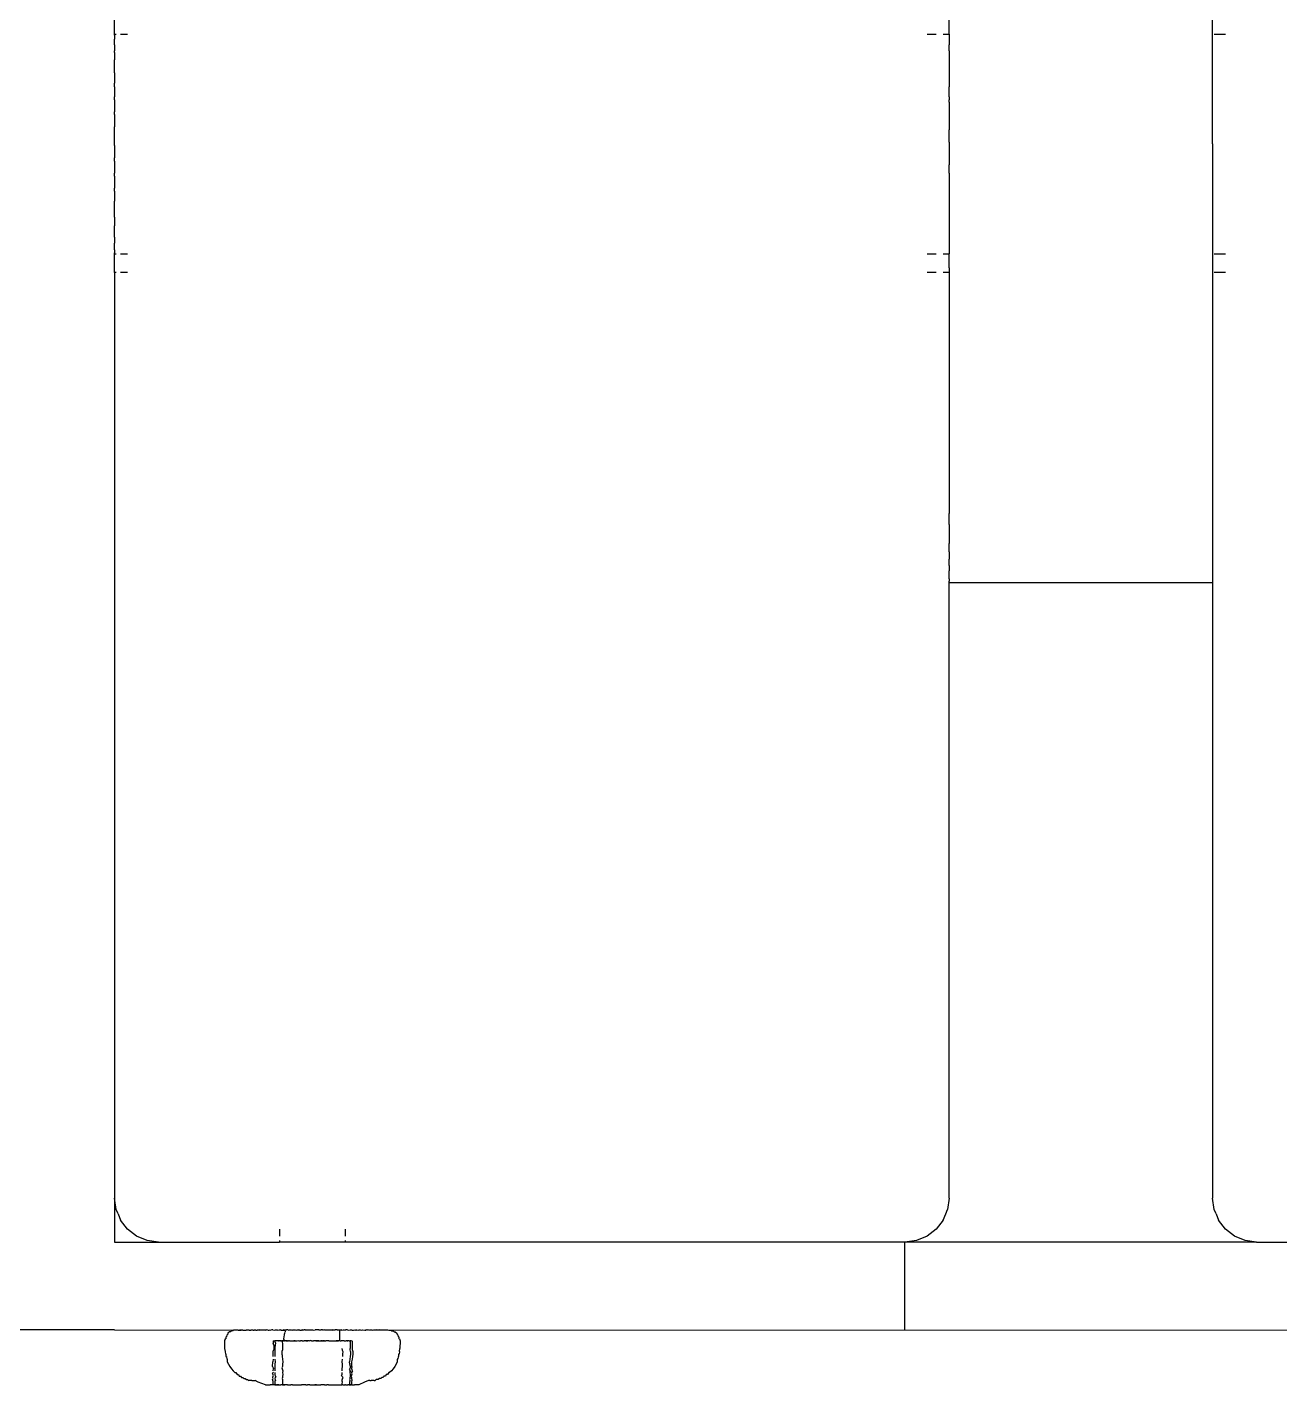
# Model space of a CAD drawing. Header units: millimetres. Extents: x 21 to 5427, y 20 to 4028.
# Drawn here: x 4376.1 to 4433.1, y 1621.8 to 1683.6 of the extents above; entities that cross this region are included whole.
import ezdxf

# ---------------------------------------------------------------- set-up
doc = ezdxf.new("R2010")
doc.units = ezdxf.units.MM

msp = doc.modelspace()

# ---------------------------------------------------------------- linework, layer by layer
for p, q in [((4380.079, 1683.293), (4380.079, 1684.144)), ((4418.079, 1683.293), (4418.079, 1683.929)), ((4430.079, 1683.009), (4430.079, 1683.929)), ((4380.079, 1683.293), (4380.147, 1683.293)), ((4380.079, 1683.253), (4380.079, 1683.293)), ((4380.347, 1683.293), (4380.665, 1683.293)), ((4417.079, 1683.293), (4417.493, 1683.293)), ((4417.811, 1683.293), (4418.011, 1683.293)), ((4418.011, 1683.293), (4418.079, 1683.293)), ((4418.079, 1683.293), (4418.079, 1683.253)), ((4430.147, 1683.293), (4430.347, 1683.293)), ((4430.347, 1683.293), (4430.665, 1683.293)), ((4380.079, 1683.253), (4380.079, 1683.07)), ((4380.079, 1683.009), (4380.079, 1683.07)), ((4380.079, 1682.884), (4380.079, 1683.009)), ((4380.079, 1682.811), (4380.079, 1682.884)), ((4380.079, 1682.811), (4380.079, 1682.539)), ((4418.079, 1683.253), (4418.079, 1683.112)), ((4418.079, 1683.112), (4418.079, 1683.07)), ((4418.079, 1683.07), (4418.079, 1683.009)), ((4418.079, 1683.009), (4418.079, 1682.884)), ((4418.079, 1682.884), (4418.079, 1682.811)), ((4418.079, 1682.884), (4418.079, 1682.842)), ((4418.079, 1682.842), (4418.079, 1682.811)), ((4418.079, 1682.539), (4418.079, 1682.811)), ((4430.079, 1682.079), (4430.079, 1683.009)), ((4380.079, 1682.5), (4380.079, 1682.539)), ((4380.079, 1682.46), (4380.079, 1682.5)), ((4380.079, 1682.46), (4380.079, 1682.12)), ((4380.079, 1682.079), (4380.079, 1682.12)), ((4380.079, 1682.024), (4380.079, 1682.079)), ((4418.079, 1682.539), (4418.079, 1682.5)), ((4418.079, 1682.5), (4418.079, 1682.46)), ((4418.079, 1682.46), (4418.079, 1682.12)), ((4418.079, 1682.12), (4418.079, 1682.079)), ((4418.079, 1682.079), (4418.079, 1682.024)), ((4430.079, 1681.14), (4430.079, 1682.079)), ((4380.079, 1681.623), (4380.079, 1682.024)), ((4380.079, 1681.568), (4380.079, 1681.623)), ((4380.079, 1681.527), (4380.079, 1681.568)), ((4380.079, 1681.527), (4380.079, 1681.059)), ((4418.079, 1682.024), (4418.079, 1681.623)), ((4418.079, 1681.623), (4418.079, 1681.568)), ((4418.079, 1681.568), (4418.079, 1681.527)), ((4418.079, 1681.527), (4418.079, 1681.14)), ((4380.079, 1680.997), (4380.079, 1681.059)), ((4380.079, 1680.935), (4380.079, 1680.997)), ((4380.079, 1680.897), (4380.079, 1680.935)), ((4380.079, 1680.897), (4380.079, 1680.438)), ((4418.079, 1681.14), (4418.079, 1681.059)), ((4418.079, 1681.059), (4418.079, 1680.997)), ((4418.079, 1680.997), (4418.079, 1680.935)), ((4418.079, 1680.935), (4418.079, 1680.897)), ((4418.079, 1680.438), (4418.079, 1680.897)), ((4430.079, 1680.195), (4430.079, 1681.14)), ((4380.079, 1680.371), (4380.079, 1680.438)), ((4380.079, 1680.304), (4380.079, 1680.371)), ((4380.079, 1680.304), (4380.079, 1679.757)), ((4418.079, 1680.438), (4418.079, 1680.371)), ((4418.079, 1680.371), (4418.079, 1680.304)), ((4418.079, 1680.195), (4418.079, 1680.304)), ((4418.079, 1680.195), (4418.079, 1679.757)), ((4430.079, 1679.246), (4430.079, 1680.195)), ((4380.079, 1679.703), (4380.079, 1679.757)), ((4380.079, 1679.632), (4380.079, 1679.703)), ((4380.079, 1679.632), (4380.079, 1679.078)), ((4418.079, 1679.757), (4418.079, 1679.703)), ((4418.079, 1679.703), (4418.079, 1679.632)), ((4418.079, 1679.632), (4418.079, 1679.246)), ((4380.079, 1679.006), (4380.079, 1679.078)), ((4380.079, 1678.933), (4380.079, 1679.006)), ((4418.079, 1679.246), (4418.079, 1679.078)), ((4418.079, 1679.078), (4418.079, 1679.006)), ((4418.079, 1679.006), (4418.079, 1678.933)), ((4430.079, 1678.294), (4430.079, 1679.246)), ((4380.079, 1678.367), (4380.079, 1678.933)), ((4380.079, 1678.294), (4380.079, 1678.367)), ((4418.079, 1678.367), (4418.079, 1678.933)), ((4418.079, 1678.367), (4418.079, 1678.294)), ((4380.079, 1678.221), (4380.079, 1678.294)), ((4380.079, 1678.221), (4380.079, 1677.655)), ((4418.079, 1678.294), (4418.079, 1678.221)), ((4418.079, 1678.221), (4418.079, 1677.655)), ((4430.079, 1678.294), (4430.079, 1677.342)), ((4380.079, 1677.582), (4380.079, 1677.655)), ((4380.079, 1677.51), (4380.079, 1677.582)), ((4380.079, 1677.51), (4380.079, 1676.956)), ((4418.079, 1677.655), (4418.079, 1677.582)), ((4418.079, 1677.582), (4418.079, 1677.51)), ((4418.079, 1677.51), (4418.079, 1677.342)), ((4418.079, 1676.956), (4418.079, 1677.342)), ((4430.079, 1677.342), (4430.079, 1676.393)), ((4380.079, 1676.885), (4380.079, 1676.956)), ((4380.079, 1676.831), (4380.079, 1676.885)), ((4380.079, 1676.831), (4380.079, 1676.284)), ((4418.079, 1676.956), (4418.079, 1676.885)), ((4418.079, 1676.885), (4418.079, 1676.831)), ((4418.079, 1676.831), (4418.079, 1676.393)), ((4380.079, 1676.217), (4380.079, 1676.284)), ((4380.079, 1676.15), (4380.079, 1676.217)), ((4380.079, 1676.15), (4380.079, 1675.691)), ((4418.079, 1676.393), (4418.079, 1676.284)), ((4418.079, 1676.284), (4418.079, 1676.217)), ((4418.079, 1676.217), (4418.079, 1676.15)), ((4418.079, 1676.15), (4418.079, 1675.691)), ((4430.079, 1676.393), (4430.079, 1675.448)), ((4380.079, 1675.653), (4380.079, 1675.691)), ((4380.079, 1675.591), (4380.079, 1675.653)), ((4380.079, 1675.529), (4380.079, 1675.591)), ((4380.079, 1675.061), (4380.079, 1675.529)), ((4418.079, 1675.691), (4418.079, 1675.653)), ((4418.079, 1675.653), (4418.079, 1675.591)), ((4418.079, 1675.591), (4418.079, 1675.529)), ((4418.079, 1675.529), (4418.079, 1675.473)), ((4418.079, 1675.473), (4418.079, 1675.061)), ((4430.079, 1675.448), (4430.079, 1674.509)), ((4380.079, 1675.02), (4380.079, 1675.061)), ((4380.079, 1674.965), (4380.079, 1675.02)), ((4380.079, 1674.965), (4380.079, 1674.564)), ((4418.079, 1675.061), (4418.079, 1675.02)), ((4418.079, 1675.02), (4418.079, 1674.965)), ((4418.079, 1674.965), (4418.079, 1674.564)), ((4380.079, 1674.509), (4380.079, 1674.564)), ((4380.079, 1674.468), (4380.079, 1674.509)), ((4380.079, 1674.128), (4380.079, 1674.468)), ((4380.079, 1674.088), (4380.079, 1674.128)), ((4380.079, 1674.048), (4380.079, 1674.088)), ((4380.079, 1674.048), (4380.079, 1673.777)), ((4418.079, 1674.564), (4418.079, 1674.509)), ((4418.079, 1674.509), (4418.079, 1674.468)), ((4418.079, 1674.468), (4418.079, 1674.128)), ((4418.079, 1674.128), (4418.079, 1674.088)), ((4418.079, 1674.088), (4418.079, 1674.048)), ((4418.079, 1674.048), (4418.079, 1673.777)), ((4430.079, 1674.509), (4430.079, 1673.579)), ((4380.079, 1673.704), (4380.079, 1673.777)), ((4380.079, 1673.579), (4380.079, 1673.704)), ((4380.079, 1673.518), (4380.079, 1673.579)), ((4380.079, 1673.476), (4380.079, 1673.518)), ((4380.079, 1673.476), (4380.079, 1673.335)), ((4418.079, 1673.777), (4418.079, 1673.746)), ((4418.079, 1673.746), (4418.079, 1673.704)), ((4418.079, 1673.704), (4418.079, 1673.579)), ((4418.079, 1673.579), (4418.079, 1673.518)), ((4418.079, 1673.518), (4418.079, 1673.476)), ((4418.079, 1673.476), (4418.079, 1673.335)), ((4430.079, 1673.579), (4430.079, 1672.659)), ((4380.079, 1673.295), (4380.079, 1673.335)), ((4380.079, 1673.295), (4380.147, 1673.295)), ((4380.079, 1672.444), (4380.079, 1673.295)), ((4380.347, 1673.295), (4380.665, 1673.295)), ((4417.079, 1673.295), (4417.493, 1673.295)), ((4417.811, 1673.295), (4418.011, 1673.295)), ((4418.011, 1673.295), (4418.079, 1673.295)), ((4418.079, 1673.335), (4418.079, 1673.295)), ((4418.079, 1672.659), (4418.079, 1673.295)), ((4430.147, 1673.295), (4430.347, 1673.295)), ((4430.347, 1673.295), (4430.665, 1673.295)), ((4380.147, 1672.444), (4380.079, 1672.444)), ((4380.079, 1672.444), (4380.079, 1630.294)), ((4380.665, 1672.444), (4380.347, 1672.444)), ((4417.493, 1672.444), (4417.079, 1672.444)), ((4418.011, 1672.444), (4417.811, 1672.444)), ((4418.079, 1672.444), (4418.011, 1672.444)), ((4418.079, 1672.659), (4418.079, 1672.444)), ((4418.079, 1672.444), (4418.079, 1671.753)), ((4430.079, 1672.659), (4430.079, 1671.753)), ((4430.347, 1672.444), (4430.147, 1672.444)), ((4430.665, 1672.444), (4430.347, 1672.444)), ((4418.079, 1671.753), (4418.079, 1670.861)), ((4430.079, 1671.753), (4430.079, 1670.861)), ((4418.079, 1670.861), (4418.079, 1669.986)), ((4430.079, 1670.861), (4430.079, 1669.986)), ((4418.079, 1669.986), (4418.079, 1669.129)), ((4430.079, 1669.986), (4430.079, 1669.129)), ((4418.079, 1669.129), (4418.079, 1668.294)), ((4430.079, 1669.129), (4430.079, 1668.294)), ((4418.079, 1668.294), (4418.079, 1667.481)), ((4430.079, 1668.294), (4430.079, 1667.481)), ((4418.079, 1667.481), (4418.079, 1666.693)), ((4430.079, 1667.481), (4430.079, 1666.693)), ((4418.079, 1666.693), (4418.079, 1665.931)), ((4430.079, 1666.693), (4430.079, 1665.931)), ((4418.079, 1665.931), (4418.079, 1665.197)), ((4430.079, 1665.931), (4430.079, 1665.197)), ((4418.079, 1665.197), (4418.079, 1664.492)), ((4430.079, 1665.197), (4430.079, 1664.492)), ((4418.079, 1664.492), (4418.079, 1663.819)), ((4430.079, 1664.492), (4430.079, 1663.819)), ((4418.079, 1663.819), (4418.079, 1663.179)), ((4430.079, 1663.819), (4430.079, 1663.179)), ((4418.079, 1663.179), (4418.079, 1662.573)), ((4430.079, 1663.179), (4430.079, 1662.573)), ((4418.079, 1662.573), (4418.079, 1662.002)), ((4430.079, 1662.573), (4430.079, 1662.002)), ((4418.079, 1662.002), (4418.079, 1661.469)), ((4430.079, 1662.002), (4430.079, 1661.469)), ((4418.079, 1660.973), (4418.079, 1661.469)), ((4430.079, 1661.469), (4430.079, 1660.973)), ((4418.079, 1660.973), (4418.079, 1660.517)), ((4418.079, 1660.517), (4418.079, 1660.101)), ((4430.079, 1660.973), (4430.079, 1660.517)), ((4430.079, 1660.517), (4430.079, 1660.101)), ((4418.079, 1659.727), (4418.079, 1660.101)), ((4430.079, 1660.101), (4430.079, 1659.727)), ((4418.079, 1659.727), (4418.079, 1659.394)), ((4418.079, 1659.104), (4418.079, 1659.394)), ((4430.079, 1659.727), (4430.079, 1659.394)), ((4430.079, 1659.394), (4430.079, 1659.104)), ((4418.079, 1659.104), (4418.079, 1658.858)), ((4418.079, 1658.655), (4418.079, 1658.858)), ((4418.079, 1658.498), (4418.079, 1658.655)), ((4430.079, 1659.104), (4430.079, 1658.858)), ((4430.079, 1658.858), (4430.079, 1658.655)), ((4430.079, 1658.655), (4430.079, 1658.498)), ((4418.079, 1658.498), (4418.079, 1658.385)), ((4418.079, 1658.317), (4418.079, 1658.385)), ((4430.079, 1658.317), (4418.079, 1658.317)), ((4418.079, 1630.294), (4418.079, 1658.317)), ((4430.079, 1658.498), (4430.079, 1658.385)), ((4430.079, 1658.385), (4430.079, 1658.317)), ((4430.079, 1658.317), (4430.079, 1630.294)), ((4380.147, 1629.776), (4380.079, 1630.294)), ((4380.079, 1630.294), (4380.079, 1628.294)), ((4418.079, 1630.294), (4418.011, 1629.776)), ((4430.147, 1629.776), (4430.079, 1630.294)), ((4380.232, 1629.587), (4380.147, 1629.776)), ((4380.232, 1629.587), (4380.347, 1629.294)), ((4417.811, 1629.294), (4417.927, 1629.587)), ((4417.927, 1629.587), (4418.011, 1629.776)), ((4430.232, 1629.587), (4430.147, 1629.776)), ((4430.232, 1629.587), (4430.347, 1629.294)), ((4380.665, 1628.88), (4380.347, 1629.294)), ((4381.079, 1628.562), (4380.665, 1628.88)), ((4387.589, 1628.88), (4387.589, 1628.562)), ((4390.57, 1628.88), (4390.57, 1628.562)), ((4417.493, 1628.88), (4417.079, 1628.562)), ((4417.811, 1629.294), (4417.493, 1628.88)), ((4430.665, 1628.88), (4430.347, 1629.294)), ((4431.079, 1628.562), (4430.665, 1628.88)), ((4380.079, 1628.294), (4382.079, 1628.294)), ((4381.562, 1628.362), (4381.079, 1628.562)), ((4382.079, 1628.294), (4381.562, 1628.362)), ((4382.079, 1628.294), (4387.589, 1628.294)), ((4387.589, 1628.362), (4387.589, 1628.294)), ((4387.622, 1628.294), (4387.589, 1628.294)), ((4387.677, 1628.294), (4387.622, 1628.294)), ((4387.755, 1628.294), (4387.677, 1628.294)), ((4387.854, 1628.294), (4387.755, 1628.294)), ((4387.972, 1628.294), (4387.854, 1628.294)), ((4388, 1628.294), (4387.972, 1628.294)), ((4388.108, 1628.294), (4388, 1628.294)), ((4388.139, 1628.294), (4388.108, 1628.294)), ((4388.259, 1628.294), (4388.139, 1628.294)), ((4388.292, 1628.294), (4388.259, 1628.294)), ((4388.423, 1628.294), (4388.292, 1628.294)), ((4388.459, 1628.294), (4388.423, 1628.294)), ((4388.597, 1628.294), (4388.459, 1628.294)), ((4388.635, 1628.294), (4388.597, 1628.294)), ((4388.779, 1628.294), (4388.635, 1628.294)), ((4388.818, 1628.294), (4388.779, 1628.294)), ((4388.965, 1628.294), (4388.818, 1628.294)), ((4389.005, 1628.294), (4388.965, 1628.294)), ((4389.154, 1628.294), (4389.005, 1628.294)), ((4389.193, 1628.294), (4389.154, 1628.294)), ((4389.341, 1628.294), (4389.193, 1628.294)), ((4389.38, 1628.294), (4389.341, 1628.294)), ((4389.524, 1628.294), (4389.38, 1628.294)), ((4389.562, 1628.294), (4389.524, 1628.294)), ((4389.7, 1628.294), (4389.562, 1628.294)), ((4389.736, 1628.294), (4389.7, 1628.294)), ((4389.866, 1628.294), (4389.736, 1628.294)), ((4389.9, 1628.294), (4389.866, 1628.294)), ((4390.02, 1628.294), (4389.9, 1628.294)), ((4390.051, 1628.294), (4390.02, 1628.294)), ((4390.159, 1628.294), (4390.051, 1628.294)), ((4390.186, 1628.294), (4390.159, 1628.294)), ((4390.304, 1628.294), (4390.186, 1628.294)), ((4390.403, 1628.294), (4390.304, 1628.294)), ((4390.481, 1628.294), (4390.403, 1628.294)), ((4390.537, 1628.294), (4390.481, 1628.294)), ((4390.57, 1628.294), (4390.537, 1628.294)), ((4390.57, 1628.362), (4390.57, 1628.294)), ((4416.06, 1628.294), (4390.57, 1628.294)), ((4416.597, 1628.362), (4416.06, 1628.294)), ((4416.06, 1624.294), (4416.06, 1628.294)), ((4432.079, 1628.294), (4416.06, 1628.294)), ((4417.079, 1628.562), (4416.597, 1628.362)), ((4431.562, 1628.362), (4431.079, 1628.562)), ((4432.079, 1628.294), (4431.562, 1628.362)), ((4432.079, 1628.294), (4437.589, 1628.294)), ((4380.079, 1624.294), (4367.579, 1624.294)), ((4380.079, 1624.294), (4385.488, 1624.284)), ((4385.141, 1623.985), (4385.138, 1623.892)), ((4385.141, 1623.985), (4385.166, 1623.985)), ((4385.187, 1624.072), (4385.166, 1623.985)), ((4385.187, 1624.072), (4385.212, 1624.072)), ((4385.233, 1624.148), (4385.212, 1624.072)), ((4385.308, 1624.21), (4385.233, 1624.148)), ((4385.348, 1624.21), (4385.308, 1624.21)), ((4385.394, 1624.256), (4385.348, 1624.21)), ((4385.466, 1624.256), (4385.394, 1624.256)), ((4385.488, 1624.284), (4385.466, 1624.256)), ((4385.526, 1624.284), (4385.488, 1624.284)), ((4385.599, 1624.284), (4385.526, 1624.284)), ((4385.648, 1624.284), (4385.599, 1624.284)), ((4385.705, 1624.284), (4385.648, 1624.284)), ((4385.705, 1624.284), (4385.742, 1624.284)), ((4385.742, 1624.284), (4385.77, 1624.284)), ((4385.843, 1624.284), (4385.77, 1624.284)), ((4385.77, 1624.284), (4385.811, 1624.284)), ((4385.811, 1624.284), (4385.843, 1624.284)), ((4385.889, 1624.284), (4385.843, 1624.284)), ((4385.924, 1624.284), (4385.889, 1624.284)), ((4385.924, 1624.284), (4385.975, 1624.284)), ((4385.975, 1624.284), (4386.013, 1624.284)), ((4386.013, 1624.284), (4386.068, 1624.284)), ((4386.109, 1624.284), (4386.068, 1624.284)), ((4386.168, 1624.284), (4386.109, 1624.284)), ((4386.212, 1624.284), (4386.168, 1624.284)), ((4386.212, 1624.284), (4386.275, 1624.284)), ((4386.322, 1624.284), (4386.275, 1624.284)), ((4386.389, 1624.284), (4386.322, 1624.284)), ((4386.389, 1624.284), (4386.439, 1624.284)), ((4386.509, 1624.284), (4386.439, 1624.284)), ((4386.509, 1624.284), (4386.562, 1624.284)), ((4386.636, 1624.284), (4386.562, 1624.284)), ((4386.664, 1624.294), (4386.636, 1624.284)), ((4386.691, 1624.284), (4386.636, 1624.284)), ((4386.664, 1624.294), (4386.691, 1624.284)), ((4386.768, 1624.284), (4386.691, 1624.284)), ((4386.826, 1624.284), (4386.768, 1624.284)), ((4386.906, 1624.284), (4386.826, 1624.284)), ((4386.966, 1624.284), (4386.906, 1624.284)), ((4386.966, 1624.284), (4387, 1624.294)), ((4387.05, 1624.284), (4387, 1624.294)), ((4387.05, 1624.284), (4387.112, 1624.284)), ((4387.112, 1624.284), (4387.165, 1624.294)), ((4387.165, 1624.294), (4387.198, 1624.284)), ((4387.243, 1624.294), (4387.198, 1624.284)), ((4387.289, 1624.294), (4387.243, 1624.294)), ((4387.289, 1624.294), (4387.351, 1624.284)), ((4387.351, 1624.284), (4387.404, 1624.294)), ((4387.404, 1624.294), (4387.475, 1624.294)), ((4387.475, 1624.294), (4387.508, 1624.284)), ((4387.508, 1624.284), (4387.566, 1624.294)), ((4387.566, 1624.294), (4387.604, 1624.292)), ((4387.604, 1624.292), (4387.631, 1624.294)), ((4387.604, 1624.292), (4387.668, 1624.284)), ((4387.668, 1624.284), (4387.631, 1624.294)), ((4387.668, 1624.284), (4387.737, 1624.284)), ((4387.737, 1624.284), (4387.766, 1624.294)), ((4387.737, 1624.284), (4387.805, 1624.288)), ((4387.832, 1624.284), (4387.766, 1624.294)), ((4387.783, 1623.985), (4387.774, 1623.892)), ((4387.798, 1624.072), (4387.783, 1623.985)), ((4387.819, 1624.148), (4387.798, 1624.072)), ((4387.805, 1624.288), (4387.832, 1624.284)), ((4387.819, 1624.148), (4387.833, 1624.184)), ((4387.903, 1624.294), (4387.832, 1624.284)), ((4387.832, 1624.284), (4387.864, 1624.294)), ((4387.832, 1624.284), (4387.843, 1624.21)), ((4387.843, 1624.21), (4387.833, 1624.184)), ((4387.864, 1624.294), (4387.903, 1624.294)), ((4387.959, 1624.294), (4387.903, 1624.294)), ((4387.999, 1624.284), (4387.959, 1624.294)), ((4387.999, 1624.284), (4388.042, 1624.294)), ((4388.042, 1624.294), (4388.094, 1624.294)), ((4388.094, 1624.294), (4388.169, 1624.284)), ((4388.094, 1624.294), (4388.122, 1624.294)), ((4388.122, 1624.294), (4388.169, 1624.284)), ((4388.169, 1624.284), (4388.194, 1624.294)), ((4388.169, 1624.284), (4388.235, 1624.294)), ((4388.194, 1624.294), (4388.235, 1624.294)), ((4388.235, 1624.294), (4388.299, 1624.294)), ((4388.299, 1624.294), (4388.341, 1624.284)), ((4388.341, 1624.284), (4388.396, 1624.294)), ((4388.396, 1624.294), (4388.44, 1624.292)), ((4388.44, 1624.292), (4388.469, 1624.294)), ((4388.44, 1624.292), (4388.515, 1624.284)), ((4388.515, 1624.284), (4388.469, 1624.294)), ((4388.515, 1624.284), (4388.588, 1624.284)), ((4388.614, 1624.294), (4388.588, 1624.284)), ((4388.642, 1624.291), (4388.588, 1624.284)), ((4388.614, 1624.294), (4388.642, 1624.291)), ((4388.642, 1624.291), (4388.703, 1624.294)), ((4388.667, 1624.294), (4388.642, 1624.291)), ((4388.667, 1624.294), (4388.703, 1624.294)), ((4388.759, 1624.294), (4388.703, 1624.294)), ((4388.759, 1624.294), (4388.869, 1624.294)), ((4388.869, 1624.294), (4388.96, 1624.294)), ((4388.96, 1624.294), (4389.039, 1624.294)), ((4389.039, 1624.294), (4389.085, 1624.294)), ((4389.085, 1624.294), (4389.116, 1624.284)), ((4389.116, 1624.284), (4389.209, 1624.294)), ((4389.288, 1624.294), (4389.209, 1624.294)), ((4389.377, 1624.294), (4389.288, 1624.294)), ((4389.377, 1624.294), (4389.455, 1624.294)), ((4389.455, 1624.294), (4389.491, 1624.294)), ((4389.54, 1624.294), (4389.491, 1624.294)), ((4389.54, 1624.294), (4389.57, 1624.284)), ((4389.636, 1624.294), (4389.57, 1624.284)), ((4389.636, 1624.294), (4389.694, 1624.294)), ((4389.694, 1624.294), (4389.763, 1624.294)), ((4389.763, 1624.294), (4389.836, 1624.294)), ((4389.836, 1624.294), (4389.899, 1624.294)), ((4389.899, 1624.294), (4389.965, 1624.294)), ((4389.965, 1624.294), (4389.989, 1624.284)), ((4389.989, 1624.284), (4390.045, 1624.294)), ((4390.02, 1624.294), (4389.989, 1624.284)), ((4390.02, 1624.294), (4390.077, 1624.294)), ((4390.045, 1624.294), (4390.077, 1624.294)), ((4390.077, 1624.294), (4390.123, 1624.294)), ((4390.17, 1624.294), (4390.123, 1624.294)), ((4390.207, 1624.294), (4390.17, 1624.294)), ((4390.207, 1624.294), (4390.27, 1624.294)), ((4390.27, 1624.294), (4390.343, 1624.294)), ((4390.27, 1624.294), (4390.311, 1624.294)), ((4390.311, 1624.294), (4390.343, 1624.294)), ((4390.311, 1624.294), (4390.315, 1624.21)), ((4390.315, 1624.21), (4390.311, 1624.148)), ((4390.311, 1624.148), (4390.311, 1624.072)), ((4390.311, 1624.072), (4390.311, 1623.985)), ((4390.311, 1623.985), (4390.311, 1623.892)), ((4390.343, 1624.294), (4390.393, 1624.294)), ((4390.422, 1624.284), (4390.393, 1624.294)), ((4390.422, 1624.284), (4390.478, 1624.294)), ((4390.478, 1624.294), (4390.527, 1624.294)), ((4390.527, 1624.294), (4390.584, 1624.284)), ((4390.611, 1624.294), (4390.584, 1624.284)), ((4390.66, 1624.294), (4390.611, 1624.294)), ((4390.688, 1624.294), (4390.66, 1624.294)), ((4390.688, 1624.294), (4390.742, 1624.284)), ((4390.742, 1624.284), (4390.804, 1624.294)), ((4390.804, 1624.294), (4390.84, 1624.292)), ((4390.84, 1624.292), (4390.869, 1624.294)), ((4390.84, 1624.292), (4390.897, 1624.284)), ((4390.869, 1624.294), (4390.897, 1624.284)), ((4390.897, 1624.284), (4390.961, 1624.284)), ((4390.961, 1624.284), (4390.994, 1624.294)), ((4390.994, 1624.294), (4391.047, 1624.284)), ((4391.109, 1624.284), (4391.047, 1624.284)), ((4391.109, 1624.284), (4391.158, 1624.294)), ((4391.158, 1624.294), (4391.192, 1624.284)), ((4391.192, 1624.284), (4391.232, 1624.294)), ((4391.232, 1624.294), (4391.274, 1624.294)), ((4391.274, 1624.294), (4391.333, 1624.284)), ((4391.333, 1624.284), (4391.387, 1624.294)), ((4391.387, 1624.294), (4391.468, 1624.284)), ((4391.468, 1624.284), (4391.495, 1624.294)), ((4391.468, 1624.284), (4391.523, 1624.284)), ((4391.495, 1624.294), (4391.523, 1624.284)), ((4391.561, 1624.294), (4391.523, 1624.284)), ((4391.561, 1624.294), (4391.599, 1624.294)), ((4391.649, 1624.284), (4391.599, 1624.294)), ((4391.649, 1624.284), (4391.698, 1624.294)), ((4391.698, 1624.294), (4391.759, 1624.294)), ((4391.759, 1624.294), (4391.793, 1624.294)), ((4391.793, 1624.294), (4391.836, 1624.284)), ((4391.836, 1624.284), (4391.883, 1624.294)), ((4391.883, 1624.294), (4391.969, 1624.294)), ((4391.969, 1624.294), (4392.02, 1624.294)), ((4392.02, 1624.294), (4392.049, 1624.294)), ((4392.091, 1624.284), (4392.02, 1624.294)), ((4392.049, 1624.294), (4392.124, 1624.294)), ((4392.124, 1624.294), (4392.091, 1624.284)), ((4392.124, 1624.294), (4392.193, 1624.294)), ((4392.193, 1624.294), (4392.258, 1624.294)), ((4392.258, 1624.294), (4392.316, 1624.294)), ((4392.316, 1624.294), (4392.369, 1624.294)), ((4392.369, 1624.294), (4392.416, 1624.294)), ((4392.416, 1624.294), (4392.458, 1624.294)), ((4392.458, 1624.294), (4392.493, 1624.294)), ((4392.493, 1624.294), (4392.522, 1624.294)), ((4392.493, 1624.294), (4392.56, 1624.284)), ((4392.56, 1624.284), (4392.6, 1624.284)), ((4392.6, 1624.284), (4392.632, 1624.284)), ((4392.6, 1624.284), (4392.67, 1624.284)), ((4392.632, 1624.284), (4392.67, 1624.284)), ((4392.67, 1624.284), (4416.06, 1624.294)), ((4392.67, 1624.284), (4392.692, 1624.256)), ((4392.692, 1624.256), (4392.764, 1624.256)), ((4392.764, 1624.256), (4392.81, 1624.21)), ((4392.81, 1624.21), (4392.85, 1624.21)), ((4392.85, 1624.21), (4392.926, 1624.148)), ((4392.926, 1624.148), (4392.946, 1624.072)), ((4392.972, 1624.072), (4392.946, 1624.072)), ((4392.972, 1624.072), (4392.992, 1623.985)), ((4393.018, 1623.985), (4392.992, 1623.985)), ((4393.018, 1623.985), (4393.02, 1623.892)), ((4416.06, 1624.294), (4435.488, 1624.284)), ((4385.083, 1623.794), (4385.08, 1623.442)), ((4385.08, 1623.442), (4385.108, 1623.319)), ((4385.112, 1623.892), (4385.083, 1623.794)), ((4385.108, 1623.319), (4385.123, 1623.198)), ((4385.112, 1623.892), (4385.138, 1623.892)), ((4387.292, 1623.794), (4387.328, 1623.794)), ((4387.292, 1623.794), (4387.292, 1623.673)), ((4387.328, 1623.604), (4387.292, 1623.673)), ((4387.292, 1623.347), (4387.314, 1623.36)), ((4387.292, 1623.319), (4387.292, 1623.347)), ((4387.292, 1623.198), (4387.292, 1623.319)), ((4387.314, 1623.36), (4387.328, 1623.384)), ((4387.328, 1623.794), (4387.381, 1623.794)), ((4387.328, 1623.604), (4387.328, 1623.442)), ((4387.328, 1623.442), (4387.328, 1623.384)), ((4387.402, 1623.71), (4387.381, 1623.794)), ((4387.453, 1623.794), (4387.381, 1623.794)), ((4387.412, 1623.794), (4387.381, 1623.794)), ((4387.402, 1623.71), (4387.381, 1623.501)), ((4387.381, 1623.501), (4387.381, 1623.442)), ((4387.381, 1623.442), (4387.381, 1623.394)), ((4387.381, 1623.394), (4387.381, 1623.078)), ((4387.486, 1623.794), (4387.412, 1623.794)), ((4387.486, 1623.794), (4387.453, 1623.794)), ((4387.536, 1623.794), (4387.486, 1623.794)), ((4387.602, 1623.794), (4387.536, 1623.794)), ((4387.536, 1623.794), (4387.574, 1623.794)), ((4387.629, 1623.794), (4387.574, 1623.794)), ((4387.672, 1623.794), (4387.602, 1623.794)), ((4387.629, 1623.794), (4387.672, 1623.794)), ((4387.672, 1623.794), (4387.715, 1623.794)), ((4387.718, 1623.384), (4387.695, 1623.319)), ((4387.695, 1623.319), (4387.7, 1623.198)), ((4387.766, 1623.794), (4387.715, 1623.794)), ((4387.715, 1623.794), (4387.716, 1623.62)), ((4387.716, 1623.62), (4387.717, 1623.442)), ((4387.717, 1623.442), (4387.718, 1623.384)), ((4387.766, 1623.794), (4387.81, 1623.794)), ((4387.774, 1623.892), (4387.79, 1623.848)), ((4387.79, 1623.848), (4387.81, 1623.794)), ((4387.873, 1623.794), (4387.81, 1623.794)), ((4387.873, 1623.794), (4387.836, 1623.794)), ((4387.949, 1623.794), (4387.873, 1623.794)), ((4387.873, 1623.794), (4387.905, 1623.794)), ((4387.905, 1623.794), (4387.949, 1623.794)), ((4387.949, 1623.794), (4387.989, 1623.794)), ((4388.045, 1623.794), (4387.989, 1623.794)), ((4388.045, 1623.794), (4388.09, 1623.794)), ((4388.09, 1623.794), (4388.139, 1623.794)), ((4388.139, 1623.794), (4388.187, 1623.794)), ((4388.187, 1623.794), (4388.232, 1623.794)), ((4388.187, 1623.794), (4388.259, 1623.794)), ((4388.232, 1623.794), (4388.259, 1623.794)), ((4388.302, 1623.794), (4388.232, 1623.794)), ((4388.259, 1623.794), (4388.33, 1623.794)), ((4388.302, 1623.794), (4388.33, 1623.794)), ((4388.33, 1623.794), (4388.396, 1623.794)), ((4388.396, 1623.794), (4388.427, 1623.816)), ((4388.427, 1623.816), (4388.474, 1623.794)), ((4388.474, 1623.794), (4388.544, 1623.794)), ((4388.619, 1623.794), (4388.544, 1623.794)), ((4388.619, 1623.794), (4388.67, 1623.794)), ((4388.67, 1623.794), (4388.703, 1623.794)), ((4388.748, 1623.794), (4388.703, 1623.794)), ((4388.782, 1623.794), (4388.748, 1623.794)), ((4388.838, 1623.794), (4388.782, 1623.794)), ((4388.782, 1623.794), (4388.81, 1623.794)), ((4388.81, 1623.794), (4388.869, 1623.794)), ((4388.91, 1623.794), (4388.838, 1623.794)), ((4388.91, 1623.794), (4388.869, 1623.794)), ((4388.956, 1623.794), (4388.91, 1623.794)), ((4388.956, 1623.794), (4388.994, 1623.816)), ((4389.039, 1623.794), (4388.994, 1623.816)), ((4389.039, 1623.794), (4389.102, 1623.794)), ((4389.102, 1623.794), (4389.142, 1623.794)), ((4389.209, 1623.794), (4389.142, 1623.794)), ((4389.248, 1623.794), (4389.209, 1623.794)), ((4389.248, 1623.794), (4389.289, 1623.794)), ((4389.322, 1623.794), (4389.248, 1623.794)), ((4389.289, 1623.794), (4389.348, 1623.794)), ((4389.377, 1623.794), (4389.322, 1623.794)), ((4389.348, 1623.794), (4389.377, 1623.794)), ((4389.377, 1623.794), (4389.41, 1623.794)), ((4389.41, 1623.794), (4389.468, 1623.794)), ((4389.468, 1623.794), (4389.54, 1623.794)), ((4389.494, 1623.794), (4389.468, 1623.794)), ((4389.54, 1623.794), (4389.494, 1623.794)), ((4389.54, 1623.794), (4389.57, 1623.794)), ((4389.608, 1623.794), (4389.57, 1623.794)), ((4389.57, 1623.794), (4389.639, 1623.794)), ((4389.639, 1623.794), (4389.608, 1623.794)), ((4389.639, 1623.794), (4389.694, 1623.794)), ((4389.734, 1623.794), (4389.694, 1623.794)), ((4389.763, 1623.794), (4389.694, 1623.794)), ((4389.763, 1623.794), (4389.734, 1623.794)), ((4389.829, 1623.794), (4389.763, 1623.794)), ((4389.829, 1623.794), (4389.899, 1623.794)), ((4389.829, 1623.794), (4389.856, 1623.794)), ((4389.856, 1623.794), (4389.899, 1623.794)), ((4389.899, 1623.794), (4389.965, 1623.794)), ((4389.965, 1623.794), (4390.02, 1623.794)), ((4390.02, 1623.794), (4390.077, 1623.794)), ((4390.077, 1623.794), (4390.123, 1623.794)), ((4390.123, 1623.794), (4390.17, 1623.794)), ((4390.243, 1623.794), (4390.17, 1623.794)), ((4390.17, 1623.794), (4390.207, 1623.794)), ((4390.207, 1623.794), (4390.27, 1623.794)), ((4390.27, 1623.794), (4390.243, 1623.794)), ((4390.311, 1623.794), (4390.27, 1623.794)), ((4390.311, 1623.892), (4390.311, 1623.794)), ((4390.349, 1623.794), (4390.311, 1623.794)), ((4390.349, 1623.794), (4390.393, 1623.794)), ((4390.487, 1623.794), (4390.393, 1623.794)), ((4390.427, 1623.442), (4390.433, 1623.372)), ((4390.433, 1623.372), (4390.464, 1623.319)), ((4390.464, 1623.319), (4390.459, 1623.198)), ((4390.53, 1623.794), (4390.487, 1623.794)), ((4390.53, 1623.794), (4390.557, 1623.794)), ((4390.53, 1623.794), (4390.585, 1623.794)), ((4390.557, 1623.794), (4390.622, 1623.794)), ((4390.585, 1623.794), (4390.622, 1623.794)), ((4390.692, 1623.794), (4390.622, 1623.794)), ((4390.665, 1623.794), (4390.622, 1623.794)), ((4390.665, 1623.794), (4390.692, 1623.794)), ((4390.756, 1623.794), (4390.692, 1623.794)), ((4390.756, 1623.794), (4390.798, 1623.794)), ((4390.86, 1623.794), (4390.798, 1623.794)), ((4390.798, 1623.794), (4390.798, 1623.686)), ((4390.798, 1623.686), (4390.798, 1623.442)), ((4390.805, 1623.41), (4390.798, 1623.442)), ((4390.825, 1623.319), (4390.805, 1623.41)), ((4390.825, 1623.319), (4390.818, 1623.198)), ((4390.888, 1623.794), (4390.892, 1623.442)), ((4390.892, 1623.442), (4390.901, 1623.409)), ((4390.901, 1623.409), (4390.926, 1623.319)), ((4390.926, 1623.319), (4390.919, 1623.198)), ((4393.046, 1623.892), (4393.02, 1623.892)), ((4393.051, 1623.319), (4393.036, 1623.198)), ((4393.046, 1623.892), (4393.079, 1623.794)), ((4393.051, 1623.319), (4393.067, 1623.442)), ((4393.079, 1623.794), (4393.067, 1623.442)), ((4385.123, 1623.198), (4385.149, 1623.198)), ((4385.149, 1623.198), (4385.147, 1623.078)), ((4385.147, 1623.078), (4385.173, 1623.078)), ((4385.173, 1623.078), (4385.182, 1622.961)), ((4385.182, 1622.961), (4385.207, 1622.961)), ((4385.207, 1622.961), (4385.209, 1622.846)), ((4385.209, 1622.846), (4385.262, 1622.736)), ((4385.262, 1622.736), (4385.324, 1622.63)), ((4387.272, 1622.63), (4387.287, 1622.846)), ((4387.292, 1622.961), (4387.287, 1622.846)), ((4387.292, 1623.078), (4387.292, 1623.198)), ((4387.381, 1622.961), (4387.386, 1622.846)), ((4387.386, 1622.846), (4387.381, 1622.736)), ((4387.381, 1622.736), (4387.381, 1622.63)), ((4387.7, 1623.198), (4387.703, 1623.152)), ((4387.703, 1623.152), (4387.708, 1623.078)), ((4387.708, 1623.078), (4387.72, 1622.961)), ((4387.72, 1622.961), (4387.736, 1622.846)), ((4387.736, 1622.846), (4387.722, 1622.736)), ((4387.722, 1622.736), (4387.723, 1622.63)), ((4390.438, 1622.961), (4390.423, 1622.846)), ((4390.423, 1622.846), (4390.436, 1622.736)), ((4390.436, 1622.736), (4390.433, 1622.63)), ((4390.459, 1623.198), (4390.45, 1623.078)), ((4390.792, 1622.961), (4390.773, 1622.846)), ((4390.792, 1622.736), (4390.773, 1622.846)), ((4390.807, 1623.078), (4390.792, 1622.961)), ((4390.818, 1622.63), (4390.792, 1622.736)), ((4390.818, 1623.198), (4390.807, 1623.078)), ((4390.871, 1622.846), (4390.858, 1622.786)), ((4390.885, 1622.736), (4390.858, 1622.786)), ((4390.892, 1622.961), (4390.871, 1622.846)), ((4390.887, 1622.63), (4390.885, 1622.736)), ((4390.908, 1623.078), (4390.892, 1622.961)), ((4390.919, 1623.198), (4390.908, 1623.078)), ((4392.896, 1622.736), (4392.834, 1622.63)), ((4392.949, 1622.846), (4392.896, 1622.736)), ((4392.951, 1622.961), (4392.949, 1622.846)), ((4392.977, 1622.961), (4392.951, 1622.961)), ((4392.985, 1623.078), (4392.977, 1622.961)), ((4393.011, 1623.078), (4392.985, 1623.078)), ((4393.036, 1623.198), (4393.01, 1623.198)), ((4393.01, 1623.198), (4393.011, 1623.078)), ((4385.324, 1622.63), (4385.395, 1622.53)), ((4385.395, 1622.53), (4385.473, 1622.436)), ((4385.473, 1622.436), (4385.558, 1622.349)), ((4385.558, 1622.349), (4385.596, 1622.349)), ((4385.596, 1622.349), (4385.651, 1622.269)), ((4385.651, 1622.269), (4385.687, 1622.269)), ((4385.687, 1622.269), (4385.718, 1622.269)), ((4385.718, 1622.269), (4385.749, 1622.196)), ((4385.749, 1622.196), (4385.785, 1622.196)), ((4385.785, 1622.196), (4385.814, 1622.196)), ((4385.814, 1622.196), (4385.854, 1622.132)), ((4385.854, 1622.132), (4385.888, 1622.132)), ((4385.888, 1622.132), (4385.917, 1622.132)), ((4385.917, 1622.132), (4385.963, 1622.077)), ((4387.269, 1622.292), (4387.292, 1622.359)), ((4387.269, 1622.292), (4387.283, 1622.269)), ((4387.272, 1622.63), (4387.292, 1622.57)), ((4387.277, 1622.391), (4387.292, 1622.359)), ((4387.299, 1622.246), (4387.281, 1622.223)), ((4387.281, 1622.223), (4387.292, 1622.196)), ((4387.283, 1622.269), (4387.299, 1622.246)), ((4387.284, 1622.107), (4387.287, 1622.159)), ((4387.292, 1622.083), (4387.284, 1622.107)), ((4387.286, 1622.049), (4387.292, 1622.083)), ((4387.287, 1622.159), (4387.292, 1622.196)), ((4387.292, 1622.57), (4387.306, 1622.53)), ((4387.292, 1622.436), (4387.306, 1622.53)), ((4387.381, 1622.63), (4387.373, 1622.53)), ((4387.373, 1622.53), (4387.381, 1622.436)), ((4387.381, 1622.349), (4387.381, 1622.269)), ((4387.381, 1622.269), (4387.394, 1622.196)), ((4387.389, 1622.132), (4387.381, 1622.071)), ((4387.412, 1622.175), (4387.389, 1622.132)), ((4387.394, 1622.196), (4387.412, 1622.175)), ((4387.723, 1622.63), (4387.692, 1622.568)), ((4387.692, 1622.568), (4387.702, 1622.53)), ((4387.702, 1622.53), (4387.731, 1622.436)), ((4387.728, 1622.132), (4387.715, 1622.077)), ((4387.731, 1622.436), (4387.725, 1622.349)), ((4387.725, 1622.349), (4387.732, 1622.269)), ((4387.732, 1622.269), (4387.726, 1622.196)), ((4387.726, 1622.196), (4387.728, 1622.132)), ((4390.426, 1622.269), (4390.403, 1622.225)), ((4390.428, 1622.196), (4390.403, 1622.225)), ((4390.427, 1622.349), (4390.426, 1622.269)), ((4390.43, 1622.53), (4390.427, 1622.436)), ((4390.428, 1622.196), (4390.452, 1622.163)), ((4390.433, 1622.63), (4390.43, 1622.53)), ((4390.465, 1622.102), (4390.443, 1622.077)), ((4390.452, 1622.163), (4390.465, 1622.102)), ((4390.786, 1622.53), (4390.775, 1622.504)), ((4390.815, 1622.436), (4390.775, 1622.504)), ((4390.804, 1622.092), (4390.782, 1622.074)), ((4390.818, 1622.63), (4390.786, 1622.53)), ((4390.815, 1622.436), (4390.79, 1622.382)), ((4390.808, 1622.349), (4390.79, 1622.382)), ((4390.804, 1622.092), (4390.809, 1622.148)), ((4390.814, 1622.269), (4390.808, 1622.349)), ((4390.824, 1622.196), (4390.809, 1622.148)), ((4390.824, 1622.196), (4390.814, 1622.269)), ((4390.875, 1622.269), (4390.857, 1622.218)), ((4390.872, 1622.159), (4390.857, 1622.218)), ((4390.905, 1622.436), (4390.861, 1622.349)), ((4390.89, 1622.292), (4390.861, 1622.349)), ((4390.876, 1622.109), (4390.872, 1622.159)), ((4390.887, 1622.63), (4390.873, 1622.59)), ((4390.884, 1622.53), (4390.873, 1622.59)), ((4390.875, 1622.269), (4390.89, 1622.292)), ((4390.879, 1622.082), (4390.876, 1622.109)), ((4390.883, 1622.056), (4390.879, 1622.082)), ((4390.905, 1622.436), (4390.884, 1622.53)), ((4392.242, 1622.132), (4392.196, 1622.077)), ((4392.271, 1622.132), (4392.242, 1622.132)), ((4392.305, 1622.132), (4392.271, 1622.132)), ((4392.344, 1622.196), (4392.305, 1622.132)), ((4392.374, 1622.196), (4392.344, 1622.196)), ((4392.409, 1622.196), (4392.374, 1622.196)), ((4392.441, 1622.269), (4392.409, 1622.196)), ((4392.471, 1622.269), (4392.441, 1622.269)), ((4392.508, 1622.269), (4392.471, 1622.269)), ((4392.563, 1622.349), (4392.508, 1622.269)), ((4392.6, 1622.349), (4392.563, 1622.349)), ((4392.686, 1622.436), (4392.6, 1622.349)), ((4392.764, 1622.53), (4392.686, 1622.436)), ((4392.834, 1622.63), (4392.764, 1622.53)), ((4385.963, 1622.077), (4386.024, 1622.077)), ((4386.024, 1622.077), (4386.076, 1622.031)), ((4386.076, 1622.031), (4386.135, 1622.031)), ((4386.135, 1622.031), (4386.152, 1622.011)), ((4386.152, 1622.011), (4386.19, 1621.994)), ((4386.248, 1621.994), (4386.19, 1621.994)), ((4386.32, 1621.994), (4386.248, 1621.994)), ((4386.32, 1621.994), (4386.367, 1621.994)), ((4386.367, 1621.994), (4386.42, 1621.994)), ((4386.42, 1621.994), (4386.48, 1621.994)), ((4386.62, 1621.914), (4386.48, 1621.994)), ((4386.953, 1621.794), (4386.62, 1621.914)), ((4386.953, 1621.794), (4387.163, 1621.794)), ((4387.292, 1621.794), (4387.163, 1621.794)), ((4387.286, 1622.049), (4387.262, 1622.031)), ((4387.288, 1621.994), (4387.262, 1622.031)), ((4387.292, 1621.952), (4387.288, 1621.994)), ((4387.292, 1621.927), (4387.292, 1621.952)), ((4387.292, 1621.885), (4387.292, 1621.927)), ((4387.292, 1621.832), (4387.292, 1621.885)), ((4387.292, 1621.794), (4387.292, 1621.832)), ((4387.328, 1621.794), (4387.292, 1621.794)), ((4387.381, 1621.794), (4387.328, 1621.794)), ((4387.381, 1622.071), (4387.382, 1622.031)), ((4387.403, 1621.994), (4387.381, 1621.964)), ((4387.381, 1621.964), (4387.381, 1621.92)), ((4387.381, 1621.92), (4387.381, 1621.855)), ((4387.381, 1621.855), (4387.381, 1621.794)), ((4387.449, 1621.794), (4387.381, 1621.794)), ((4387.381, 1621.794), (4387.412, 1621.794)), ((4387.382, 1622.031), (4387.403, 1621.994)), ((4387.412, 1621.794), (4387.486, 1621.794)), ((4387.412, 1621.794), (4387.449, 1621.794)), ((4387.449, 1621.794), (4387.52, 1621.794)), ((4387.449, 1621.794), (4387.486, 1621.794)), ((4387.561, 1621.794), (4387.486, 1621.794)), ((4387.52, 1621.794), (4387.561, 1621.794)), ((4387.561, 1621.794), (4387.598, 1621.794)), ((4387.598, 1621.794), (4387.645, 1621.794)), ((4387.678, 1621.794), (4387.645, 1621.794)), ((4387.729, 1621.794), (4387.678, 1621.794)), ((4387.715, 1622.077), (4387.727, 1622.031)), ((4387.727, 1622.031), (4387.727, 1621.994)), ((4387.727, 1621.994), (4387.728, 1621.959)), ((4387.728, 1621.959), (4387.728, 1621.888)), ((4387.728, 1621.888), (4387.728, 1621.853)), ((4387.728, 1621.853), (4387.729, 1621.794)), ((4387.729, 1621.794), (4387.757, 1621.794)), ((4387.783, 1621.794), (4387.729, 1621.794)), ((4387.757, 1621.794), (4387.832, 1621.794)), ((4387.832, 1621.794), (4387.783, 1621.794)), ((4387.873, 1621.794), (4387.832, 1621.794)), ((4387.947, 1621.794), (4387.873, 1621.794)), ((4387.911, 1621.794), (4387.873, 1621.794)), ((4387.947, 1621.794), (4387.911, 1621.794)), ((4387.947, 1621.794), (4388.065, 1621.794)), ((4388.065, 1621.794), (4388.107, 1621.794)), ((4388.181, 1621.794), (4388.107, 1621.794)), ((4388.181, 1621.794), (4388.313, 1621.794)), ((4388.313, 1621.794), (4388.389, 1621.794)), ((4388.389, 1621.794), (4388.416, 1621.794)), ((4388.416, 1621.794), (4388.473, 1621.794)), ((4388.473, 1621.794), (4388.528, 1621.794)), ((4388.528, 1621.794), (4388.585, 1621.794)), ((4388.634, 1621.794), (4388.585, 1621.794)), ((4388.67, 1621.794), (4388.634, 1621.794)), ((4388.72, 1621.794), (4388.67, 1621.794)), ((4388.782, 1621.794), (4388.72, 1621.794)), ((4388.748, 1621.794), (4388.72, 1621.794)), ((4388.782, 1621.794), (4388.748, 1621.794)), ((4388.782, 1621.794), (4388.862, 1621.794)), ((4388.895, 1621.794), (4388.862, 1621.794)), ((4388.973, 1621.794), (4388.895, 1621.794)), ((4388.973, 1621.794), (4389.037, 1621.794)), ((4389.037, 1621.794), (4389.124, 1621.794)), ((4389.124, 1621.794), (4389.198, 1621.794)), ((4389.198, 1621.794), (4389.271, 1621.794)), ((4389.234, 1621.794), (4389.198, 1621.794)), ((4389.271, 1621.794), (4389.234, 1621.794)), ((4389.271, 1621.794), (4389.324, 1621.794)), ((4389.324, 1621.794), (4389.359, 1621.794)), ((4389.359, 1621.794), (4389.422, 1621.794)), ((4389.422, 1621.794), (4389.468, 1621.794)), ((4389.515, 1621.794), (4389.468, 1621.794)), ((4389.545, 1621.794), (4389.515, 1621.794)), ((4389.608, 1621.794), (4389.545, 1621.794)), ((4389.642, 1621.794), (4389.608, 1621.794)), ((4389.642, 1621.794), (4389.743, 1621.794)), ((4389.818, 1621.794), (4389.743, 1621.794)), ((4389.818, 1621.794), (4389.857, 1621.794)), ((4389.857, 1621.794), (4389.911, 1621.794)), ((4389.911, 1621.794), (4389.974, 1621.794)), ((4389.974, 1621.794), (4390.012, 1621.794)), ((4390.012, 1621.794), (4390.062, 1621.794)), ((4390.062, 1621.794), (4390.117, 1621.794)), ((4390.062, 1621.794), (4390.091, 1621.794)), ((4390.091, 1621.794), (4390.117, 1621.794)), ((4390.117, 1621.794), (4390.223, 1621.794)), ((4390.223, 1621.794), (4390.286, 1621.794)), ((4390.223, 1621.794), (4390.257, 1621.794)), ((4390.257, 1621.794), (4390.327, 1621.794)), ((4390.286, 1621.794), (4390.327, 1621.794)), ((4390.327, 1621.794), (4390.376, 1621.794)), ((4390.376, 1621.794), (4390.43, 1621.794)), ((4390.437, 1621.922), (4390.426, 1621.858)), ((4390.426, 1621.858), (4390.43, 1621.794)), ((4390.468, 1621.794), (4390.43, 1621.794)), ((4390.439, 1621.952), (4390.437, 1621.922)), ((4390.439, 1621.952), (4390.444, 1622.031)), ((4390.443, 1622.077), (4390.444, 1622.031)), ((4390.468, 1621.794), (4390.514, 1621.794)), ((4390.514, 1621.794), (4390.557, 1621.794)), ((4390.598, 1621.794), (4390.557, 1621.794)), ((4390.598, 1621.794), (4390.673, 1621.794)), ((4390.598, 1621.794), (4390.638, 1621.794)), ((4390.638, 1621.794), (4390.705, 1621.794)), ((4390.673, 1621.794), (4390.705, 1621.794)), ((4390.749, 1621.794), (4390.705, 1621.794)), ((4390.749, 1621.794), (4390.786, 1621.794)), ((4390.749, 1621.794), (4390.812, 1621.794)), ((4390.782, 1622.074), (4390.777, 1622.031)), ((4390.777, 1622.031), (4390.782, 1621.994)), ((4390.782, 1621.994), (4390.784, 1621.945)), ((4390.785, 1621.885), (4390.784, 1621.945)), ((4390.786, 1621.794), (4390.785, 1621.885)), ((4390.786, 1621.794), (4390.812, 1621.794)), ((4390.812, 1621.794), (4390.856, 1621.794)), ((4390.882, 1621.794), (4390.812, 1621.794)), ((4390.877, 1622.009), (4390.897, 1622.031)), ((4390.898, 1621.994), (4390.877, 1622.009)), ((4390.882, 1621.932), (4390.898, 1621.994)), ((4390.882, 1621.886), (4390.882, 1621.932)), ((4390.882, 1621.851), (4390.882, 1621.886)), ((4390.882, 1621.794), (4390.882, 1621.851)), ((4390.882, 1621.794), (4390.995, 1621.794)), ((4390.897, 1622.031), (4390.883, 1622.056)), ((4391.205, 1621.794), (4390.995, 1621.794)), ((4391.464, 1621.916), (4391.205, 1621.794)), ((4391.637, 1621.994), (4391.464, 1621.916)), ((4391.702, 1621.994), (4391.637, 1621.994)), ((4391.702, 1621.994), (4391.761, 1621.994)), ((4391.812, 1621.994), (4391.761, 1621.994)), ((4391.857, 1621.994), (4391.812, 1621.994)), ((4391.894, 1621.994), (4391.857, 1621.994)), ((4391.894, 1621.994), (4391.947, 1621.994)), ((4391.99, 1622.031), (4391.947, 1621.994)), ((4392.024, 1622.031), (4391.99, 1622.031)), ((4392.083, 1622.031), (4392.024, 1622.031)), ((4392.135, 1622.077), (4392.083, 1622.031)), ((4392.196, 1622.077), (4392.135, 1622.077))]:
    msp.add_line(p, q)

doc.saveas('drawing.dxf')
